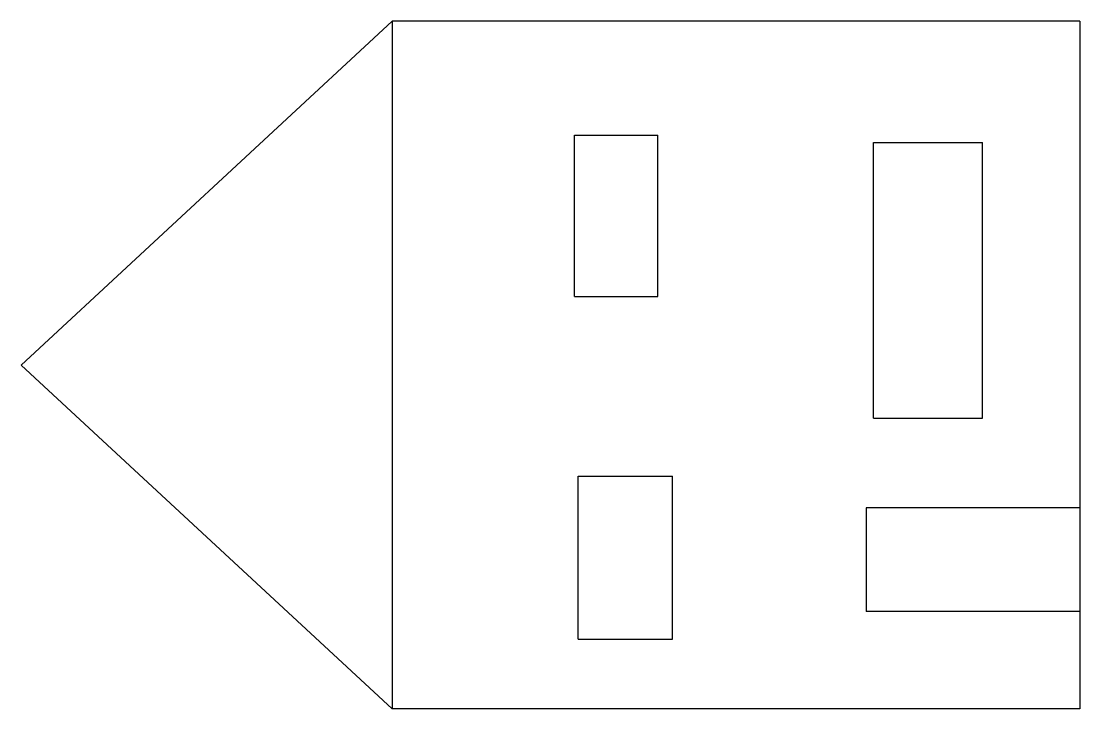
# Model space of a CAD drawing. Extents: x -10.4 to 5, y -5 to 5.
import ezdxf

# ---------------------------------------------------------------- set-up
doc = ezdxf.new("R2010")
doc.units = 0
doc.layers.add('MODELSKETCH_VISIBLE', color=7, linetype='CONTINUOUS')

msp = doc.modelspace()

# ---------------------------------------------------------------- linework, layer by layer
at = {"layer": 'MODELSKETCH_VISIBLE'}
for p, q in [((-5, 5), (-10.392, 0)), ((-5, 5), (-5, -5)), ((5, 5), (-5, 5)), ((5, 5), (5, -5)), ((-2.347, 0.994), (-2.347, 3.34)), ((-2.347, 3.34), (-1.135, 3.34)), ((-1.135, 0.994), (-1.135, 3.34)), ((2.002, 3.235), (3.584, 3.235)), ((2.002, -0.772), (2.002, 3.235)), ((3.584, -0.772), (3.584, 3.235)), ((-2.347, 0.994), (-1.135, 0.994)), ((-10.392, 0), (-5, -5)), ((2.002, -0.772), (3.584, -0.772)), ((-2.294, -3.988), (-2.294, -1.615)), ((-2.294, -1.615), (-0.924, -1.615)), ((-0.924, -3.988), (-0.924, -1.615)), ((5, -2.075), (1.892, -2.075)), ((1.892, -2.075), (1.892, -3.584)), ((5, -2.075), (5, -3.584)), ((5, -3.584), (1.892, -3.584)), ((-2.294, -3.988), (-0.924, -3.988)), ((5, -5), (-5, -5))]:
    msp.add_line(p, q, dxfattribs=at)

doc.saveas('drawing.dxf')
